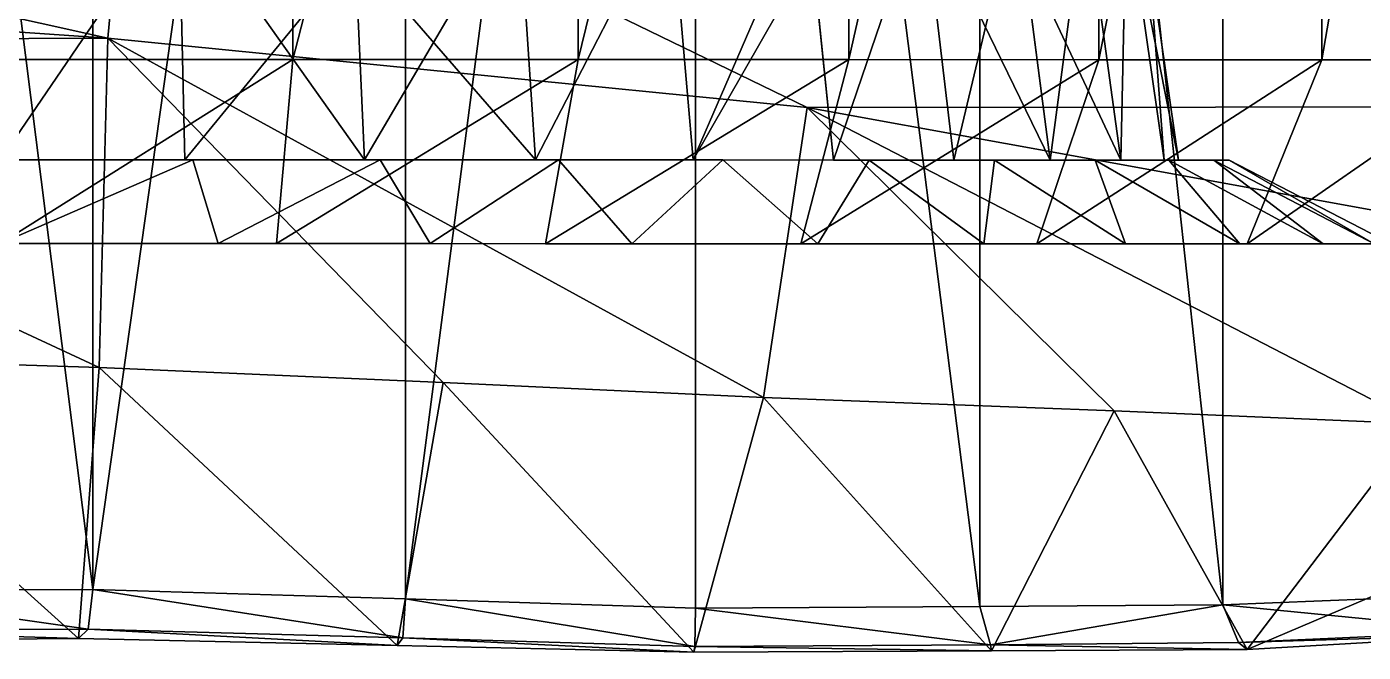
# Model space of a CAD drawing. Header units: metres. Extents: x -7 to 7, y -2.9 to 2.9.
# Drawn here: x -3.404 to -2.646, y -2.765 to -2.41 of the extents above; entities that cross this region are included whole.
import ezdxf

# ---------------------------------------------------------------- set-up
doc = ezdxf.new("R2010")
doc.units = ezdxf.units.M

msp = doc.modelspace()

# ---------------------------------------------------------------- linework, layer by layer
for points in [[(-2.58477, -2.73224, -0.14018), (-2.72566, -1.47092, -0.044506), (-2.58477, -1.47089, -0.139806)], [(-3.3666, -1.47095, 0.070494), (-3.3666, -2.72912, 0.070121), (-3.52531, -1.47095, 0.057694)], [(-3.52531, -1.47095, 0.057694), (-3.3666, -2.72912, 0.070121), (-3.52531, -2.72941, 0.057321)], [(-3.3666, -2.72912, 0.070121), (-3.1893, -1.47095, 0.067694), (-3.1893, -2.73445, 0.067319)], [(-3.1893, -1.47095, 0.067694), (-3.3666, -2.72912, 0.070121), (-3.3666, -1.47095, 0.070494)], [(-3.1893, -2.73445, 0.067319), (-3.02469, -1.47095, 0.050493), (-3.02469, -2.73977, 0.050117)], [(-3.02469, -1.47095, 0.050493), (-3.1893, -2.73445, 0.067319), (-3.1893, -1.47095, 0.067694)], [(-2.86346, -2.73886, 0.009818), (-3.02469, -1.47095, 0.050493), (-2.86346, -1.47093, 0.010194)], [(-3.02469, -2.73977, 0.050117), (-3.02469, -1.47095, 0.050493), (-2.86346, -2.73886, 0.009818)], [(-2.72566, -1.47092, -0.044506), (-2.72566, -2.73794, -0.044881), (-2.86346, -1.47093, 0.010194)], [(-2.86346, -1.47093, 0.010194), (-2.72566, -2.73794, -0.044881), (-2.86346, -2.73886, 0.009818)], [(-2.72566, -2.73794, -0.044881), (-2.72566, -1.47092, -0.044506), (-2.58477, -2.73224, -0.14018)], [(-3.25295, -1.79931, -2.17029), (-3.41893, -2.42827, -2.18334), (-3.41877, -1.79925, -2.18334)], [(-3.41893, -2.42827, -0.063345), (-3.25295, -1.79931, -0.076395), (-3.41877, -1.79925, -0.063345)], [(-3.41893, -2.42827, -2.18334), (-3.25295, -1.79931, -2.17029), (-3.25311, -2.42832, -2.17029)], [(-3.25311, -2.42832, -0.076395), (-3.25295, -1.79931, -0.076395), (-3.41893, -2.42827, -0.063345)], [(-3.09121, -1.79936, -2.13146), (-3.25311, -2.42832, -2.17029), (-3.25295, -1.79931, -2.17029)], [(-3.25311, -2.42832, -0.076395), (-3.09121, -1.79936, -0.115225), (-3.25295, -1.79931, -0.076395)], [(-3.25311, -2.42832, -2.17029), (-3.09121, -1.79936, -2.13146), (-3.09137, -2.42838, -2.13146)], [(-3.09137, -2.42838, -0.115225), (-3.09121, -1.79936, -0.115225), (-3.25311, -2.42832, -0.076395)], [(-2.93754, -1.79941, -2.06781), (-3.09137, -2.42838, -2.13146), (-3.09121, -1.79936, -2.13146)], [(-3.09137, -2.42838, -0.115225), (-2.93754, -1.79941, -0.178878), (-3.09121, -1.79936, -0.115225)], [(-3.09137, -2.42838, -2.13146), (-2.93754, -1.79941, -2.06781), (-2.9377, -2.42843, -2.06781)], [(-2.9377, -2.42843, -0.178878), (-2.93754, -1.79941, -0.178878), (-3.09137, -2.42838, -0.115225)], [(-2.79572, -1.79946, -1.9809), (-2.9377, -2.42843, -2.06781), (-2.93754, -1.79941, -2.06781)], [(-2.9377, -2.42843, -0.178878), (-2.79572, -1.79946, -0.265787), (-2.93754, -1.79941, -0.178878)], [(-2.9377, -2.42843, -2.06781), (-2.79572, -1.79946, -1.9809), (-2.79588, -2.42848, -1.9809)], [(-2.79588, -2.42848, -0.265787), (-2.79572, -1.79946, -0.265787), (-2.9377, -2.42843, -0.178878)], [(-2.66924, -1.79951, -1.87288), (-2.79588, -2.42848, -1.9809), (-2.79572, -1.79946, -1.9809)], [(-2.79588, -2.42848, -0.265787), (-2.66924, -1.79951, -0.373811), (-2.79572, -1.79946, -0.265787)], [(-2.79588, -2.42848, -1.9809), (-2.66924, -1.79951, -1.87288), (-2.6694, -2.42852, -1.87288)], [(-2.6694, -2.42852, -0.373811), (-2.66924, -1.79951, -0.373811), (-2.79588, -2.42848, -0.265787)], [(-2.56121, -1.79955, -1.7464), (-2.6694, -2.42852, -1.87288), (-2.66924, -1.79951, -1.87288)], [(-2.6694, -2.42852, -0.373811), (-2.56121, -1.79955, -0.500292), (-2.66924, -1.79951, -0.373811)], [(-2.6694, -2.42852, -1.87288), (-2.56121, -1.79955, -1.7464), (-2.56137, -2.42856, -1.7464)], [(-2.56137, -2.42856, -0.500292), (-2.56121, -1.79955, -0.500292), (-2.6694, -2.42852, -0.373811)], [(-4.51336, -2.15992, 0.425289), (-3.35804, -2.41632, 0.505213), (-3.34447, -2.26949, 0.605257)], [(-3.35804, -2.41632, 0.505213), (-4.51336, -2.15992, 0.425289), (-4.49527, -2.3381, 0.325237)], [(-2.96144, -2.45557, 0.515201), (-3.34447, -2.26949, 0.605257), (-3.35804, -2.41632, 0.505213)], [(-3.34447, -2.26949, 0.605257), (-2.96144, -2.45557, 0.515201), (-2.26639, -2.45503, 0.600202)], [(-2.26217, -2.34109, 0.675236), (-3.34447, -2.26949, 0.605257), (-2.26639, -2.45503, 0.600202)], [(-4.49527, -2.3381, 0.325237), (-3.76108, -2.41799, 0.435214), (-3.35804, -2.41632, 0.505213)], [(-3.41891, -2.33664, -0.476743), (-3.31776, -2.33667, -0.484703), (-3.41895, -2.48522, -0.455056)], [(-3.41895, -2.48522, -1.79163), (-3.31776, -2.33667, -1.76199), (-3.41891, -2.33664, -1.76995)], [(-3.31776, -2.33667, -1.76199), (-3.41895, -2.48522, -1.79163), (-3.3144, -2.48526, -1.7834)], [(-3.41895, -2.48522, -0.455056), (-3.31776, -2.33667, -0.484703), (-3.3144, -2.48526, -0.463284)], [(-3.31776, -2.33667, -0.484703), (-3.21773, -2.36722, -0.504154), (-3.21243, -2.48529, -0.487764)], [(-3.21773, -2.36722, -1.74254), (-3.31776, -2.33667, -1.76199), (-3.3144, -2.48526, -1.7834)], [(-3.31776, -2.33667, -0.484703), (-3.21243, -2.48529, -0.487764), (-3.3144, -2.48526, -0.463284)], [(-3.21773, -2.36722, -0.504154), (-3.12536, -2.33674, -0.547218), (-3.11555, -2.48533, -0.527895)], [(-3.12536, -2.33674, -1.69947), (-3.21773, -2.36722, -1.74254), (-3.21243, -2.48529, -1.75892)], [(-3.12536, -2.33674, -1.69947), (-3.21243, -2.48529, -1.75892), (-3.11555, -2.48533, -1.71879)], [(-3.12536, -2.33674, -0.547218), (-3.03885, -2.33677, -0.600233), (-3.11555, -2.48533, -0.527895)], [(-3.11555, -2.48533, -1.71879), (-3.03885, -2.33677, -1.64646), (-3.12536, -2.33674, -1.69947)], [(-3.03885, -2.33677, -1.64646), (-3.11555, -2.48533, -1.71879), (-3.02614, -2.48536, -1.664)], [(-3.11555, -2.48533, -0.527895), (-3.03885, -2.33677, -0.600233), (-3.02614, -2.48536, -0.582688)], [(-3.03885, -2.33677, -0.600233), (-2.96169, -2.3368, -0.666128), (-3.02614, -2.48536, -0.582688)], [(-2.95855, -2.36731, -1.58371), (-3.03885, -2.33677, -1.64646), (-3.02614, -2.48536, -1.664)], [(-3.02614, -2.48536, -0.582688), (-2.96169, -2.3368, -0.666128), (-2.9464, -2.48539, -0.650794)], [(-2.96169, -2.3368, -0.666128), (-2.8958, -2.33682, -0.743281), (-2.9464, -2.48539, -0.650794)], [(-2.8958, -2.33682, -1.50341), (-2.95855, -2.36731, -1.58371), (-2.9464, -2.48539, -1.5959)], [(-2.9464, -2.48539, -0.650794), (-2.8958, -2.33682, -0.743281), (-2.87829, -2.48541, -0.730535)], [(-2.8958, -2.33682, -1.50341), (-2.9464, -2.48539, -1.5959), (-2.87829, -2.48541, -1.51615)], [(-2.8958, -2.33682, -0.743281), (-2.83882, -2.36735, -0.827772), (-2.8235, -2.48543, -0.819948)], [(-2.8958, -2.33682, -0.743281), (-2.8235, -2.48543, -0.819948), (-2.87829, -2.48541, -0.730535)], [(-2.87829, -2.48541, -1.51615), (-2.84278, -2.33684, -1.4169), (-2.8958, -2.33682, -1.50341)], [(-2.84278, -2.33684, -1.4169), (-2.87829, -2.48541, -1.51615), (-2.8235, -2.48543, -1.42674)], [(-2.8235, -2.48543, -1.42674), (-2.80395, -2.33685, -1.32316), (-2.84278, -2.33684, -1.4169)], [(-2.83882, -2.36735, -0.827772), (-2.80395, -2.33685, -0.923534), (-2.78337, -2.48544, -0.916832)], [(-2.80395, -2.33685, -1.32316), (-2.8235, -2.48543, -1.42674), (-2.78337, -2.48544, -1.32986)], [(-2.80395, -2.33685, -0.923534), (-2.78027, -2.33686, -1.02219), (-2.78337, -2.48544, -0.916832)], [(-2.78337, -2.48544, -1.32986), (-2.78027, -2.33686, -1.2245), (-2.80395, -2.33685, -1.32316)], [(-2.78027, -2.33686, -1.2245), (-2.78337, -2.48544, -1.32986), (-2.75889, -2.48545, -1.22789)], [(-2.78337, -2.48544, -0.916832), (-2.78027, -2.33686, -1.02219), (-2.75889, -2.48545, -1.0188)], [(-2.78027, -2.33686, -1.02219), (-2.76786, -2.36738, -1.12334), (-2.75066, -2.48545, -1.12334)], [(-2.76786, -2.36738, -1.12334), (-2.78027, -2.33686, -1.2245), (-2.75889, -2.48545, -1.22789)], [(-2.78027, -2.33686, -1.02219), (-2.75066, -2.48545, -1.12334), (-2.75889, -2.48545, -1.0188)], [(-3.21773, -2.36722, -1.74254), (-3.3144, -2.48526, -1.7834), (-3.21243, -2.48529, -1.75892)], [(-3.21773, -2.36722, -0.504154), (-3.11555, -2.48533, -0.527895), (-3.21243, -2.48529, -0.487764)], [(-2.95855, -2.36731, -1.58371), (-3.02614, -2.48536, -1.664), (-2.9464, -2.48539, -1.5959)], [(-2.83882, -2.36735, -0.827772), (-2.78337, -2.48544, -0.916832), (-2.8235, -2.48543, -0.819948)], [(-2.76786, -2.36738, -1.12334), (-2.75889, -2.48545, -1.22789), (-2.75066, -2.48545, -1.12334)], [(-3.76108, -2.41799, 0.435214), (-3.36304, -2.60323, 0.345159), (-3.35804, -2.41632, 0.505213)], [(-3.76108, -2.41799, 0.435214), (-3.55213, -2.59719, 0.32486), (-3.36304, -2.60323, 0.345159)], [(-3.16792, -2.61174, 0.332357), (-3.35804, -2.41632, 0.505213), (-3.36304, -2.60323, 0.345159)], [(-3.35804, -2.41632, 0.505213), (-2.9862, -2.62025, 0.305154), (-2.96144, -2.45557, 0.515201)], [(-2.9862, -2.62025, 0.305154), (-3.35804, -2.41632, 0.505213), (-3.16792, -2.61174, 0.332357)], [(-3.41896, -2.53277, -0.1233), (-3.25311, -2.42832, -0.076395), (-3.41893, -2.42827, -0.063345)], [(-3.25311, -2.42832, -2.17029), (-3.41896, -2.53277, -2.12339), (-3.41893, -2.42827, -2.18334)], [(-3.26252, -2.53282, -2.11108), (-3.41896, -2.53277, -2.12339), (-3.25311, -2.42832, -2.17029)], [(-3.25311, -2.42832, -0.076395), (-3.41896, -2.53277, -0.1233), (-3.26252, -2.53282, -0.135612)], [(-3.26252, -2.53282, -0.135612), (-3.09137, -2.42838, -0.115225), (-3.25311, -2.42832, -0.076395)], [(-3.09137, -2.42838, -2.13146), (-3.26252, -2.53282, -2.11108), (-3.25311, -2.42832, -2.17029)], [(-3.10993, -2.53288, -2.07444), (-3.26252, -2.53282, -2.11108), (-3.09137, -2.42838, -2.13146)], [(-3.09137, -2.42838, -0.115225), (-3.26252, -2.53282, -0.135612), (-3.10993, -2.53288, -0.172246)], [(-3.10993, -2.53288, -0.172246), (-2.9377, -2.42843, -0.178878), (-3.09137, -2.42838, -0.115225)], [(-2.9377, -2.42843, -2.06781), (-3.10993, -2.53288, -2.07444), (-3.09137, -2.42838, -2.13146)], [(-2.96495, -2.53293, -2.01439), (-3.10993, -2.53288, -2.07444), (-2.9377, -2.42843, -2.06781)], [(-2.9377, -2.42843, -0.178878), (-3.10993, -2.53288, -0.172246), (-2.96495, -2.53293, -0.232299)], [(-2.96495, -2.53293, -0.232299), (-2.79588, -2.42848, -0.265787), (-2.9377, -2.42843, -0.178878)], [(-2.79588, -2.42848, -1.9809), (-2.96495, -2.53293, -2.01439), (-2.9377, -2.42843, -2.06781)], [(-2.83115, -2.53297, -1.9324), (-2.96495, -2.53293, -2.01439), (-2.79588, -2.42848, -1.9809)], [(-2.79588, -2.42848, -0.265787), (-2.96495, -2.53293, -0.232299), (-2.83115, -2.53297, -0.314292)], [(-2.83115, -2.53297, -0.314292), (-2.6694, -2.42852, -0.373811), (-2.79588, -2.42848, -0.265787)], [(-2.6694, -2.42852, -1.87288), (-2.83115, -2.53297, -1.9324), (-2.79588, -2.42848, -1.9809)], [(-2.71182, -2.53302, -1.83048), (-2.83115, -2.53297, -1.9324), (-2.6694, -2.42852, -1.87288)], [(-2.6694, -2.42852, -0.373811), (-2.83115, -2.53297, -0.314292), (-2.71182, -2.53302, -0.416206)], [(-2.71182, -2.53302, -0.416206), (-2.56137, -2.42856, -0.500292), (-2.6694, -2.42852, -0.373811)], [(-2.56137, -2.42856, -1.7464), (-2.71182, -2.53302, -1.83048), (-2.6694, -2.42852, -1.87288)], [(-2.60991, -2.53305, -1.71116), (-2.71182, -2.53302, -1.83048), (-2.56137, -2.42856, -1.7464)], [(-2.56137, -2.42856, -0.500292), (-2.71182, -2.53302, -0.416206), (-2.60991, -2.53305, -0.535533)], [(-2.78729, -2.62773, 0.262351), (-2.96144, -2.45557, 0.515201), (-2.9862, -2.62025, 0.305154)], [(-2.96144, -2.45557, 0.515201), (-2.51129, -2.53737, 0.435178), (-2.26639, -2.45503, 0.600202)], [(-2.96144, -2.45557, 0.515201), (-2.78729, -2.62773, 0.262351), (-2.61434, -2.6352, 0.205149)], [(-2.96144, -2.45557, 0.515201), (-2.61434, -2.6352, 0.205149), (-2.51129, -2.53737, 0.435178)], [(-3.41895, -2.48522, -0.426444), (-3.30993, -2.48526, -0.435024), (-3.41896, -2.53277, -0.334458)], [(-3.41896, -2.53277, -1.91223), (-3.30993, -2.48526, -1.81166), (-3.41895, -2.48522, -1.82024)], [(-3.30993, -2.48526, -1.81166), (-3.41896, -2.53277, -1.91223), (-3.29555, -2.53281, -1.90252)], [(-3.41896, -2.53277, -0.334458), (-3.30993, -2.48526, -0.435024), (-3.29555, -2.53281, -0.34417)], [(-3.41895, -2.48522, -0.455056), (-3.3144, -2.48526, -0.463284), (-3.41895, -2.48522, -0.426444)], [(-3.3144, -2.48526, -1.7834), (-3.41895, -2.48522, -1.82024), (-3.30993, -2.48526, -1.81166)], [(-3.41895, -2.48522, -0.426444), (-3.3144, -2.48526, -0.463284), (-3.30993, -2.48526, -0.435024)], [(-3.41895, -2.48522, -1.82024), (-3.3144, -2.48526, -1.7834), (-3.41895, -2.48522, -1.79163)], [(-3.3144, -2.48526, -0.463284), (-3.21243, -2.48529, -0.487764), (-3.30993, -2.48526, -0.435024)], [(-3.30993, -2.48526, -1.81166), (-3.21243, -2.48529, -1.75892), (-3.3144, -2.48526, -1.7834)], [(-3.30993, -2.48526, -0.435024), (-3.20359, -2.4853, -0.460553), (-3.29555, -2.53281, -0.34417)], [(-3.29555, -2.53281, -1.90252), (-3.20359, -2.4853, -1.78614), (-3.30993, -2.48526, -1.81166)], [(-3.21243, -2.48529, -1.75892), (-3.30993, -2.48526, -1.81166), (-3.20359, -2.4853, -1.78614)], [(-3.30993, -2.48526, -0.435024), (-3.21243, -2.48529, -0.487764), (-3.20359, -2.4853, -0.460553)], [(-3.20359, -2.4853, -1.78614), (-3.29555, -2.53281, -1.90252), (-3.17518, -2.53286, -1.87362)], [(-3.29555, -2.53281, -0.34417), (-3.20359, -2.4853, -0.460553), (-3.17518, -2.53286, -0.373069)], [(-3.21243, -2.48529, -0.487764), (-3.10256, -2.48533, -0.502401), (-3.20359, -2.4853, -0.460553)], [(-3.11555, -2.48533, -1.71879), (-3.21243, -2.48529, -1.75892), (-3.10256, -2.48533, -1.74429)], [(-3.10256, -2.48533, -0.502401), (-3.21243, -2.48529, -0.487764), (-3.11555, -2.48533, -0.527895)], [(-3.10256, -2.48533, -1.74429), (-3.21243, -2.48529, -1.75892), (-3.20359, -2.4853, -1.78614)], [(-3.20359, -2.4853, -0.460553), (-3.10256, -2.48533, -0.502401), (-3.17518, -2.53286, -0.373069)], [(-3.17518, -2.53286, -1.87362), (-3.10256, -2.48533, -1.74429), (-3.20359, -2.4853, -1.78614)], [(-3.10256, -2.48533, -1.74429), (-3.17518, -2.53286, -1.87362), (-3.06081, -2.53289, -1.82625)], [(-3.17518, -2.53286, -0.373069), (-3.10256, -2.48533, -0.502401), (-3.06081, -2.53289, -0.420442)], [(-3.11555, -2.48533, -0.527895), (-3.02614, -2.48536, -0.582688), (-3.10256, -2.48533, -0.502401)], [(-3.10256, -2.48533, -1.74429), (-3.02614, -2.48536, -1.664), (-3.11555, -2.48533, -1.71879)], [(-3.10256, -2.48533, -0.502401), (-3.00932, -2.48537, -0.55954), (-3.06081, -2.53289, -0.420442)], [(-3.06081, -2.53289, -1.82625), (-3.00932, -2.48537, -1.68715), (-3.10256, -2.48533, -1.74429)], [(-3.02614, -2.48536, -1.664), (-3.10256, -2.48533, -1.74429), (-3.00932, -2.48537, -1.68715)], [(-3.10256, -2.48533, -0.502401), (-3.02614, -2.48536, -0.582688), (-3.00932, -2.48537, -0.55954)], [(-3.00932, -2.48537, -1.68715), (-3.06081, -2.53289, -1.82625), (-2.95526, -2.53293, -1.76157)], [(-3.06081, -2.53289, -0.420442), (-3.00932, -2.48537, -0.55954), (-2.95526, -2.53293, -0.485122)], [(-3.02614, -2.48536, -0.582688), (-2.92616, -2.48539, -0.630561), (-3.00932, -2.48537, -0.55954)], [(-2.92616, -2.48539, -0.630561), (-3.02614, -2.48536, -0.582688), (-2.9464, -2.48539, -0.650794)], [(-3.00932, -2.48537, -1.68715), (-2.9464, -2.48539, -1.5959), (-3.02614, -2.48536, -1.664)], [(-3.00932, -2.48537, -0.55954), (-2.92616, -2.48539, -0.630561), (-2.95526, -2.53293, -0.485122)], [(-2.95526, -2.53293, -1.76157), (-2.92616, -2.48539, -1.61613), (-3.00932, -2.48537, -1.68715)], [(-2.9464, -2.48539, -1.5959), (-3.00932, -2.48537, -1.68715), (-2.92616, -2.48539, -1.61613)], [(-2.92616, -2.48539, -1.61613), (-2.95526, -2.53293, -1.76157), (-2.86113, -2.53296, -1.68117)], [(-2.95526, -2.53293, -0.485122), (-2.92616, -2.48539, -0.630561), (-2.86113, -2.53296, -0.565518)], [(-2.9464, -2.48539, -0.650794), (-2.85514, -2.48542, -0.713717), (-2.92616, -2.48539, -0.630561)], [(-2.87829, -2.48541, -1.51615), (-2.9464, -2.48539, -1.5959), (-2.85514, -2.48542, -1.53297)], [(-2.85514, -2.48542, -0.713717), (-2.9464, -2.48539, -0.650794), (-2.87829, -2.48541, -0.730535)], [(-2.85514, -2.48542, -1.53297), (-2.9464, -2.48539, -1.5959), (-2.92616, -2.48539, -1.61613)], [(-2.92616, -2.48539, -0.630561), (-2.85514, -2.48542, -0.713717), (-2.86113, -2.53296, -0.565518)], [(-2.86113, -2.53296, -1.68117), (-2.85514, -2.48542, -1.53297), (-2.92616, -2.48539, -1.61613)], [(-2.87829, -2.48541, -0.730535), (-2.798, -2.48544, -0.806959), (-2.85514, -2.48542, -0.713717)], [(-2.8235, -2.48543, -1.42674), (-2.87829, -2.48541, -1.51615), (-2.798, -2.48544, -1.43973)], [(-2.798, -2.48544, -0.806959), (-2.87829, -2.48541, -0.730535), (-2.8235, -2.48543, -0.819948)], [(-2.798, -2.48544, -1.43973), (-2.87829, -2.48541, -1.51615), (-2.85514, -2.48542, -1.53297)], [(-2.85514, -2.48542, -1.53297), (-2.86113, -2.53296, -1.68117), (-2.78074, -2.53299, -1.58704)], [(-2.86113, -2.53296, -0.565518), (-2.85514, -2.48542, -0.713717), (-2.78074, -2.53299, -0.659649)], [(-2.85514, -2.48542, -0.713717), (-2.798, -2.48544, -0.806959), (-2.78074, -2.53299, -0.659649)], [(-2.78074, -2.53299, -1.58704), (-2.798, -2.48544, -1.43973), (-2.85514, -2.48542, -1.53297)], [(-2.8235, -2.48543, -0.819948), (-2.78337, -2.48544, -0.916832), (-2.798, -2.48544, -0.806959)], [(-2.78337, -2.48544, -1.32986), (-2.8235, -2.48543, -1.42674), (-2.75615, -2.48545, -1.3387)], [(-2.75615, -2.48545, -1.3387), (-2.8235, -2.48543, -1.42674), (-2.798, -2.48544, -1.43973)], [(-2.798, -2.48544, -0.806959), (-2.75615, -2.48545, -0.90799), (-2.71605, -2.53301, -0.765198)], [(-2.798, -2.48544, -1.43973), (-2.78074, -2.53299, -1.58704), (-2.71605, -2.53301, -1.48149)], [(-2.78074, -2.53299, -0.659649), (-2.798, -2.48544, -0.806959), (-2.71605, -2.53301, -0.765198)], [(-2.71605, -2.53301, -1.48149), (-2.75615, -2.48545, -1.3387), (-2.798, -2.48544, -1.43973)], [(-2.798, -2.48544, -0.806959), (-2.78337, -2.48544, -0.916832), (-2.75615, -2.48545, -0.90799)], [(-2.78337, -2.48544, -0.916832), (-2.73063, -2.48546, -1.01432), (-2.75615, -2.48545, -0.90799)], [(-2.75889, -2.48545, -1.22789), (-2.78337, -2.48544, -1.32986), (-2.73063, -2.48546, -1.23236)], [(-2.73063, -2.48546, -1.01432), (-2.78337, -2.48544, -0.916832), (-2.75889, -2.48545, -1.0188)], [(-2.73063, -2.48546, -1.23236), (-2.78337, -2.48544, -1.32986), (-2.75615, -2.48545, -1.3387)], [(-2.75889, -2.48545, -1.0188), (-2.72205, -2.48546, -1.12334), (-2.73063, -2.48546, -1.01432)], [(-2.72205, -2.48546, -1.12334), (-2.75889, -2.48545, -1.0188), (-2.75066, -2.48545, -1.12334)], [(-2.73063, -2.48546, -1.23236), (-2.75066, -2.48545, -1.12334), (-2.75889, -2.48545, -1.22789)], [(-2.75615, -2.48545, -0.90799), (-2.73063, -2.48546, -1.01432), (-2.66868, -2.53303, -0.879565)], [(-2.75615, -2.48545, -1.3387), (-2.71605, -2.53301, -1.48149), (-2.66868, -2.53303, -1.36712)], [(-2.71605, -2.53301, -0.765198), (-2.75615, -2.48545, -0.90799), (-2.66868, -2.53303, -0.879565)], [(-2.66868, -2.53303, -1.36712), (-2.73063, -2.48546, -1.23236), (-2.75615, -2.48545, -1.3387)], [(-2.75066, -2.48545, -1.12334), (-2.73063, -2.48546, -1.23236), (-2.72205, -2.48546, -1.12334)], [(-2.73063, -2.48546, -1.01432), (-2.72205, -2.48546, -1.12334), (-2.63978, -2.53304, -0.999936)], [(-2.73063, -2.48546, -1.23236), (-2.66868, -2.53303, -1.36712), (-2.63978, -2.53304, -1.24675)], [(-2.66868, -2.53303, -0.879565), (-2.73063, -2.48546, -1.01432), (-2.63978, -2.53304, -0.999936)], [(-2.63978, -2.53304, -1.24675), (-2.72205, -2.48546, -1.12334), (-2.73063, -2.48546, -1.23236)], [(-2.72205, -2.48546, -1.12334), (-2.63978, -2.53304, -1.24675), (-2.63007, -2.53304, -1.12334)], [(-2.63978, -2.53304, -0.999936), (-2.72205, -2.48546, -1.12334), (-2.63007, -2.53304, -1.12334)], [(-3.29555, -2.53281, -1.90252), (-3.41896, -2.53277, -2.12339), (-3.26252, -2.53282, -2.11108)], [(-3.41896, -2.53277, -0.334458), (-3.29555, -2.53281, -0.34417), (-3.41896, -2.53277, -0.1233)], [(-3.41896, -2.53277, -2.12339), (-3.29555, -2.53281, -1.90252), (-3.41896, -2.53277, -1.91223)], [(-3.41896, -2.53277, -0.1233), (-3.29555, -2.53281, -0.34417), (-3.26252, -2.53282, -0.135612)], [(-3.17518, -2.53286, -1.87362), (-3.29555, -2.53281, -1.90252), (-3.10993, -2.53288, -2.07444)], [(-3.29555, -2.53281, -0.34417), (-3.10993, -2.53288, -0.172246), (-3.26252, -2.53282, -0.135612)], [(-3.10993, -2.53288, -2.07444), (-3.29555, -2.53281, -1.90252), (-3.26252, -2.53282, -2.11108)], [(-3.10993, -2.53288, -0.172246), (-3.29555, -2.53281, -0.34417), (-3.17518, -2.53286, -0.373069)], [(-3.17518, -2.53286, -0.373069), (-2.96495, -2.53293, -0.232299), (-3.10993, -2.53288, -0.172246)], [(-3.10993, -2.53288, -2.07444), (-3.06081, -2.53289, -1.82625), (-3.17518, -2.53286, -1.87362)], [(-2.96495, -2.53293, -0.232299), (-3.17518, -2.53286, -0.373069), (-3.06081, -2.53289, -0.420442)], [(-3.06081, -2.53289, -1.82625), (-3.10993, -2.53288, -2.07444), (-2.96495, -2.53293, -2.01439)], [(-3.06081, -2.53289, -0.420442), (-2.95526, -2.53293, -0.485122), (-2.96495, -2.53293, -0.232299)], [(-2.96495, -2.53293, -2.01439), (-2.95526, -2.53293, -1.76157), (-3.06081, -2.53289, -1.82625)], [(-2.95526, -2.53293, -1.76157), (-2.96495, -2.53293, -2.01439), (-2.83115, -2.53297, -1.9324)], [(-2.96495, -2.53293, -0.232299), (-2.95526, -2.53293, -0.485122), (-2.83115, -2.53297, -0.314292)], [(-2.95526, -2.53293, -0.485122), (-2.71182, -2.53302, -0.416206), (-2.83115, -2.53297, -0.314292)], [(-2.83115, -2.53297, -1.9324), (-2.86113, -2.53296, -1.68117), (-2.95526, -2.53293, -1.76157)], [(-2.71182, -2.53302, -0.416206), (-2.95526, -2.53293, -0.485122), (-2.86113, -2.53296, -0.565518)], [(-2.86113, -2.53296, -1.68117), (-2.83115, -2.53297, -1.9324), (-2.71182, -2.53302, -1.83048)], [(-2.86113, -2.53296, -0.565518), (-2.60991, -2.53305, -0.535533), (-2.71182, -2.53302, -0.416206)], [(-2.71182, -2.53302, -1.83048), (-2.78074, -2.53299, -1.58704), (-2.86113, -2.53296, -1.68117)], [(-2.60991, -2.53305, -0.535533), (-2.86113, -2.53296, -0.565518), (-2.78074, -2.53299, -0.659649)], [(-2.78074, -2.53299, -0.659649), (-2.52791, -2.53308, -0.669334), (-2.60991, -2.53305, -0.535533)], [(-2.78074, -2.53299, -1.58704), (-2.71182, -2.53302, -1.83048), (-2.60991, -2.53305, -1.71116)], [(-2.52791, -2.53308, -0.669334), (-2.78074, -2.53299, -0.659649), (-2.71605, -2.53301, -0.765198)], [(-2.60991, -2.53305, -1.71116), (-2.71605, -2.53301, -1.48149), (-2.78074, -2.53299, -1.58704)], [(-2.71605, -2.53301, -0.765198), (-2.46786, -2.5331, -0.814314), (-2.52791, -2.53308, -0.669334)], [(-2.66868, -2.53303, -1.36712), (-2.71605, -2.53301, -1.48149), (-2.46786, -2.5331, -1.43237)], [(-2.71605, -2.53301, -1.48149), (-2.60991, -2.53305, -1.71116), (-2.52791, -2.53308, -1.57735)], [(-2.46786, -2.5331, -0.814314), (-2.71605, -2.53301, -0.765198), (-2.66868, -2.53303, -0.879565)], [(-2.46786, -2.5331, -1.43237), (-2.71605, -2.53301, -1.48149), (-2.52791, -2.53308, -1.57735)], [(-2.66868, -2.53303, -0.879565), (-2.43123, -2.53311, -0.966903), (-2.46786, -2.5331, -0.814314)], [(-2.63978, -2.53304, -1.24675), (-2.66868, -2.53303, -1.36712), (-2.43123, -2.53311, -1.27979)], [(-2.43123, -2.53311, -0.966903), (-2.66868, -2.53303, -0.879565), (-2.63978, -2.53304, -0.999936)], [(-2.43123, -2.53311, -1.27979), (-2.66868, -2.53303, -1.36712), (-2.46786, -2.5331, -1.43237)], [(-3.37469, -2.75705, 0.130113), (-3.55213, -2.59719, 0.32486), (-3.53913, -2.75828, 0.119813)], [(-3.55213, -2.59719, 0.32486), (-3.37469, -2.75705, 0.130113), (-3.36304, -2.60323, 0.345159)], [(-3.19395, -2.76092, 0.127312), (-3.36304, -2.60323, 0.345159), (-3.37469, -2.75705, 0.130113)], [(-3.36304, -2.60323, 0.345159), (-3.19395, -2.76092, 0.127312), (-3.16792, -2.61174, 0.332357)], [(-3.02575, -2.76478, 0.11011), (-3.16792, -2.61174, 0.332357), (-3.19395, -2.76092, 0.127312)], [(-3.16792, -2.61174, 0.332357), (-3.02575, -2.76478, 0.11011), (-2.9862, -2.62025, 0.305154)], [(-2.8569, -2.76395, 0.069811), (-2.9862, -2.62025, 0.305154), (-3.02575, -2.76478, 0.11011)], [(-2.9862, -2.62025, 0.305154), (-2.8569, -2.76395, 0.069811), (-2.78729, -2.62773, 0.262351)], [(-2.71171, -2.76311, 0.015111), (-2.78729, -2.62773, 0.262351), (-2.8569, -2.76395, 0.069811)], [(-2.78729, -2.62773, 0.262351), (-2.71171, -2.76311, 0.015111), (-2.61434, -2.6352, 0.205149)], [(-2.61434, -2.6352, 0.205149), (-2.71171, -2.76311, 0.015111), (-2.42443, -2.64099, 0.077348)], [(-2.42443, -2.64099, 0.077348), (-2.71171, -2.76311, 0.015111), (-2.56141, -2.75451, -0.087687)], [(-3.52531, -2.72941, 0.057321), (-3.36925, -2.75172, 0.089768), (-3.52959, -2.75215, 0.076658)], [(-3.36925, -2.75172, 0.089768), (-3.52531, -2.72941, 0.057321), (-3.3666, -2.72912, 0.070121)], [(-3.3666, -2.72912, 0.070121), (-3.19084, -2.75658, 0.087139), (-3.36925, -2.75172, 0.089768)], [(-3.19084, -2.75658, 0.087139), (-3.3666, -2.72912, 0.070121), (-3.1893, -2.73445, 0.067319)], [(-3.1893, -2.73445, 0.067319), (-3.02504, -2.76144, 0.070039), (-3.19084, -2.75658, 0.087139)], [(-3.02504, -2.76144, 0.070039), (-3.1893, -2.73445, 0.067319), (-3.02469, -2.73977, 0.050117)], [(-2.57329, -2.75275, -0.126395), (-2.72566, -2.73794, -0.044881), (-2.58477, -2.73224, -0.14018)], [(-3.02469, -2.73977, 0.050117), (-2.85747, -2.76051, 0.028379), (-3.02504, -2.76144, 0.070039)], [(-2.85747, -2.76051, 0.028379), (-3.02469, -2.73977, 0.050117), (-2.86346, -2.73886, 0.009818)], [(-2.72566, -2.73794, -0.044881), (-2.85747, -2.76051, 0.028379), (-2.86346, -2.73886, 0.009818)], [(-2.71663, -2.7593, -0.027873), (-2.85747, -2.76051, 0.028379), (-2.72566, -2.73794, -0.044881)], [(-2.72566, -2.73794, -0.044881), (-2.57329, -2.75275, -0.126395), (-2.71663, -2.7593, -0.027873)], [(-3.52959, -2.75215, 0.076658), (-3.37469, -2.75705, 0.130113), (-3.53913, -2.75828, 0.119813)], [(-3.36925, -2.75172, 0.089768), (-3.37469, -2.75705, 0.130113), (-3.52959, -2.75215, 0.076658)], [(-3.37469, -2.75705, 0.130113), (-3.36925, -2.75172, 0.089768), (-3.19395, -2.76092, 0.127312)], [(-3.19395, -2.76092, 0.127312), (-3.36925, -2.75172, 0.089768), (-3.19084, -2.75658, 0.087139)], [(-3.19084, -2.75658, 0.087139), (-3.02575, -2.76478, 0.11011), (-3.19395, -2.76092, 0.127312)], [(-3.02575, -2.76478, 0.11011), (-3.19084, -2.75658, 0.087139), (-3.02504, -2.76144, 0.070039)], [(-2.71663, -2.7593, -0.027873), (-2.71171, -2.76311, 0.015111), (-2.85747, -2.76051, 0.028379)], [(-2.56141, -2.75451, -0.087687), (-2.71663, -2.7593, -0.027873), (-2.57329, -2.75275, -0.126395)], [(-2.71171, -2.76311, 0.015111), (-2.71663, -2.7593, -0.027873), (-2.56141, -2.75451, -0.087687)], [(-3.02575, -2.76478, 0.11011), (-3.02504, -2.76144, 0.070039), (-2.8569, -2.76395, 0.069811)], [(-2.8569, -2.76395, 0.069811), (-3.02504, -2.76144, 0.070039), (-2.85747, -2.76051, 0.028379)], [(-2.85747, -2.76051, 0.028379), (-2.71171, -2.76311, 0.015111), (-2.8569, -2.76395, 0.069811)]]:
    msp.add_3dface(points)

doc.saveas('drawing.dxf')
